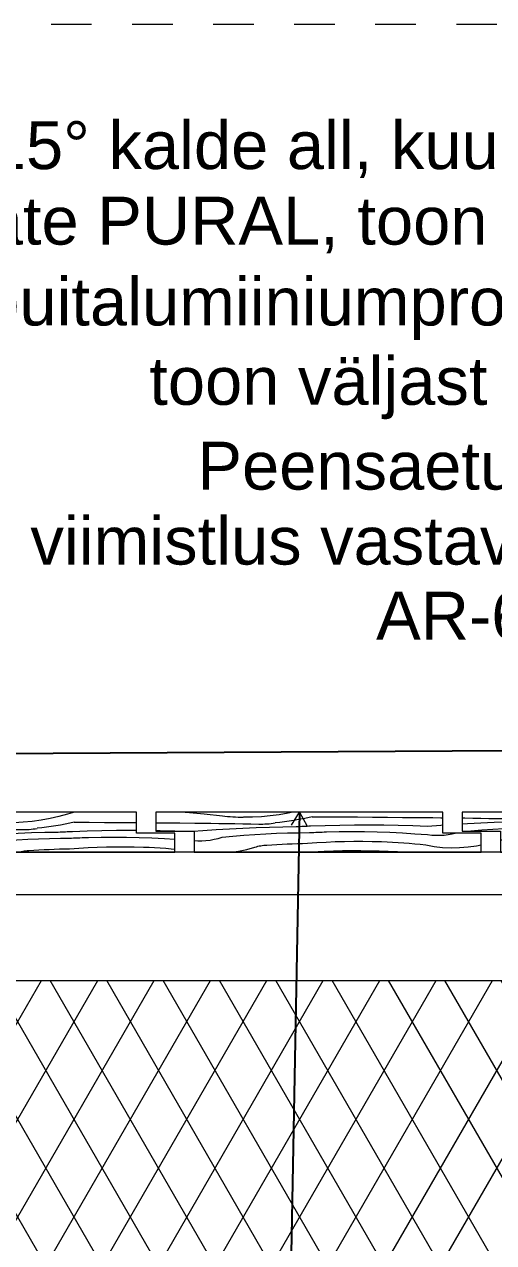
# Model space of a CAD drawing. Header units: millimetres. Extents: x 1959 to 4564, y -1095 to 178.
# Drawn here: x 3894 to 4139, y -458 to 178 of the extents above; entities that cross this region are included whole.
import ezdxf

# ---------------------------------------------------------------- set-up
doc = ezdxf.new("R2010")
doc.units = ezdxf.units.MM
doc.header["$MEASUREMENT"] = 0
doc.linetypes.add('Dashed', pattern=[42.333333333324, 21.166666666662, -21.166666666662])
for name, color, linetype, lineweight in [('0_Pen_No__1', 7, 'Continuous', 13), ('2D Drafting - General_Pen_No__141', 7, 'Continuous', 20), ('Annotation - Label_Pen_No__2', 8, 'Continuous', 15), ('Structural - Bearing_Pen_No__1', 7, 'Continuous', 13)]:
    doc.layers.add(name, color=color, linetype=linetype, lineweight=lineweight)
doc.layers.add('2D Drafting - General_Pen_No__161', color=7, linetype='Continuous', lineweight=13, true_color=0x6a6a6a)
doc.styles.add('GENERATED_STYLE_1', font='')
doc.styles.get('GENERATED_STYLE_1').set_extended_font_data('Arial')
doc.dimstyles.new('GENERATED_STYLE__4', dxfattribs={"dimtxt": 0.18, "dimasz": 7.6, "dimexe": 0.18, "dimexo": 0.0625, "dimgap": 0, "dimtad": 0, "dimtih": 1, "dimtoh": 1, "dimdec": 4, "dimzin": 0, "dimdsep": 46, "dimcen": 0.09, "dimadec": 0, "dimazin": 0, "dimtfac": 1, "dimtdec": 4, "dimtmove": 0, "dimatfit": 3, "dimldrblk": 'ARROWHEAD_14', "dimfxl": 0, "dimtolj": 1, "dimtzin": 0, "dimarcsym": 0})

# ---------------------------------------------------------------- blocks, each defined once
blk = doc.blocks.new('*X8')
at = {"layer": '2D Drafting - General_Pen_No__161', "color": 251, "linetype": 'Continuous', "lineweight": 13, "true_color": 0x6a6a6a}
for p, q in [((3802.123579216365, -235.4880459913635), (3805.796996367528, -235.2919654874921)), ((3805.796996367528, -235.2919654874921), (3815.356374931361, -235.0074893916794)), ((3815.356374931361, -235.0074893916794), (3824.919803212964, -234.9484582272999)), ((3824.919803212964, -234.9484582272999), (3834.481965139611, -235.1149048083148)), ((3834.481965139611, -235.1149048083148), (3844.037545342509, -235.5067366111955)), ((3866.492708320976, -233.2420744426611), (3867.577168358997, -233.366895961438)), ((3867.577168358997, -233.366895961438), (3872.007592229786, -233.5866401692651)), ((3872.007592229786, -233.5866401692651), (3876.442930866021, -233.5179788726074)), ((3876.442930866021, -233.5179788726074), (3879.862189870439, -233.2420744426611)), ((3916.075226622888, -234.3884231568726), (3911.539112262149, -235.6336139941311)), ((3919.62699970329, -233.2420744426611), (3916.075226622888, -234.3884231568726)), ((3802.123579216365, -241.4070025069353), (3803.135372510787, -241.4135771048273)), ((3803.135372510787, -241.4135771048273), (3811.004249482571, -241.4674982684004)), ((3811.004249482571, -241.4674982684004), (3818.873106846074, -241.524208776917)), ((3818.873106846074, -241.524208776917), (3826.741943612531, -241.5837086232448)), ((3826.741943612531, -241.5837086232448), (3834.610758793188, -241.6459977999133)), ((3834.610758793188, -241.6459977999133), (3842.479551399293, -241.7110762990895)), ((3842.479551399293, -241.7110762990895), (3850.348320442087, -241.7789441125987)), ((3844.037545342509, -235.5067366111955), (3853.58123211148, -236.1237358263552)), ((3850.348320442087, -241.7789441125987), (3858.21706493282, -241.8496012319218)), ((3853.58123211148, -236.1237358263552), (3863.107720347616, -236.9655594792241)), ((3863.107720347616, -236.9655594792241), (3872.611714512241, -238.0317396209019)), ((3872.611714512241, -238.0317396209019), (3873.976566333778, -238.1922077097812)), ((3873.976566333778, -238.1922077097812), (3875.343380146979, -238.3350030260268)), ((3875.343380146979, -238.3350030260268), (3876.711927125789, -238.4601016634648)), ((3876.711927125789, -238.4601016634648), (3878.081978153994, -238.5674826786224)), ((3878.081978153994, -238.5674826786224), (3879.453303863575, -238.6571280942347)), ((3879.453303863575, -238.6571280942347), (3880.825674673116, -238.7290229022537)), ((3880.825674673116, -238.7290229022537), (3882.198860826232, -238.7831550663619)), ((3882.198860826232, -238.7831550663619), (3883.572632430037, -238.819515523985)), ((3888.279316735308, -238.7936257354448), (3883.57541080088, -238.8037585999367)), ((3892.97816071962, -238.5752248975554), (3888.279316735308, -238.7936257354448)), ((3897.662726101357, -238.1489844734685), (3892.97816071962, -238.5752248975554)), ((3902.323824235144, -237.515740521982), (3897.662726101357, -238.1489844734685)), ((3899.155093073896, -241.9194407332448), (3900.218469215631, -241.7546256657546)), ((3902.660846529971, -241.4731493098823), (3900.221247586473, -241.7388687417064)), ((3906.952312505966, -236.6767351335849), (3902.323824235144, -237.515740521982)), ((3905.095782764141, -241.167640951417), (3902.660846529971, -241.4731493098823)), ((3907.525407390621, -240.8224250827639), (3905.095782764141, -241.167640951417)), ((3911.539112262149, -235.6336139941311), (3906.952312505966, -236.6767351335849)), ((3909.949072926565, -240.4375937022299), (3907.525407390621, -240.8224250827639)), ((3912.366133477196, -240.0132493654588), (3909.949072926565, -240.4375937022299)), ((3914.775944907932, -239.5495051580999), (3912.366133477196, -240.0132493654588)), ((3917.177865016046, -239.0464846656715), (3914.775944907932, -239.5495051580999)), ((3919.571253701809, -238.5043219406262), (3917.177865016046, -239.0464846656715)), ((3919.571253701809, -238.5043219406261), (3927.440149293108, -238.5554537524815)), ((3927.440149293108, -238.5554537524815), (3935.309026264892, -238.6093749160546)), ((3935.309026264892, -238.6093749160546), (3943.177883628395, -238.6660854245712)), ((3943.177883628395, -238.6660854245712), (3951.046720394852, -238.725585270899)), ((3951.046720394852, -238.725585270899), (3952.123579067352, -238.7341096342953)), ((3822.123579365375, -245.5831969543667), (3824.932194072398, -245.5706256453432)), ((3824.932194072398, -245.5706256453432), (3832.563449023251, -245.6171299590563)), ((3832.563449023251, -245.6171299590563), (3840.193786160939, -245.7442910433029)), ((3840.193786160939, -245.7442910433029), (3847.822353026337, -245.9520946916822)), ((3847.822353026337, -245.9520946916822), (3855.448297358094, -246.2405176884272)), ((3855.448297358094, -246.2405176884272), (3862.411361720856, -245.7217874171573)), ((3858.21706493282, -241.8496012319218), (3862.395810949027, -241.8912249650513)), ((3862.395810949027, -241.8912249650513), (3866.574484629344, -241.9395682846197)), ((3862.411361720856, -245.7217874171573), (3869.378461035557, -245.2604051966817)), ((3866.574484629344, -241.9395682846197), (3870.753075168422, -241.9946310656195)), ((3869.378461035557, -245.2604051966817), (3876.349122989616, -244.8564023049568)), ((3870.753075168422, -241.9946310656195), (3874.931571761126, -242.0564131656674)), ((3874.931571761126, -242.0564131656674), (3879.109963602565, -242.1249144250053)), ((3876.349122989616, -244.8564023049568), (3883.322875028931, -244.509806130088)), ((3879.109963602565, -242.1249144250053), (3883.288239888115, -242.2001346665005)), ((3883.288239888115, -242.2001346665005), (3887.466389813455, -242.282073695646)), ((3883.322875028931, -244.509806130088), (3890.299244389919, -244.2206401684726)), ((3883.849101567769, -248.2251909337339), (3889.550627457726, -247.8186995923892)), ((3887.466389813455, -242.282073695646), (3891.644402574592, -242.3707313005617)), ((3889.550627457726, -247.8186995923892), (3895.256567327633, -247.4797558132082)), ((3890.299244389919, -244.2206401684726), (3897.277758131563, -243.9889240232073)), ((3891.644402574592, -242.3707313005617), (3892.720418349081, -242.3818163505653)), ((3892.720418349081, -242.3818163505653), (3893.796398366835, -242.3676803441545)), ((3893.796398366835, -242.3676803441545), (3894.871751545138, -242.3283310468537)), ((3894.871751545138, -242.3283310468537), (3895.945887145622, -242.2637900749467)), ((3895.256567327633, -247.4797558132082), (3900.966120950921, -247.2084071311851)), ((3895.945887145622, -242.2637900749467), (3897.018215098791, -242.1740928836021)), ((3897.018215098791, -242.1740928836021), (3898.088146328167, -242.0592887473964)), ((3897.277758131563, -243.9889240232073), (3904.257943167474, -243.8146734027595)), ((3898.088146328167, -242.0592887473964), (3899.155093073896, -241.9194407332448)), ((3900.966120950921, -247.2084071311851), (3906.678487594213, -247.0046916014747)), ((3904.257943167474, -243.8146734027595), (3911.239326297964, -243.697900119902)), ((3906.678487594213, -247.0046916014747), (3912.39286612962, -246.8686377940553)), ((3911.242104668807, -243.6821431958538), (3912.176616094744, -243.6342632716826)), ((3912.176616094744, -243.6342632716826), (3913.111188789601, -243.587594541554)), ((3912.39286612962, -246.8686377940553), (3918.108455147099, -246.8002647897224)), ((3913.111188789601, -243.587594541554), (3914.045821183585, -243.5421370838571)), ((3914.045821183585, -243.5421370838571), (3914.980511706802, -243.4978909749462)), ((3914.980511706802, -243.4978909749462), (3915.915258789259, -243.4548562891412)), ((3915.915258789259, -243.4548562891412), (3916.85006086087, -243.4130330987272)), ((3916.85006086087, -243.4130330987272), (3917.784916351456, -243.3724214739541)), ((3917.784916351456, -243.3724214739541), (3918.719823690747, -243.3330214830388)), ((3918.108455147098, -246.8002647897223), (3919.217831340944, -246.7506583363713)), ((3918.719823690747, -243.3330214830387), (3926.346224680981, -243.0569368723129)), ((3919.217831340944, -246.7506583363713), (3920.327318137347, -246.7035904249011)), ((3920.327318137347, -246.7035904249011), (3921.436909727472, -246.6590613017409)), ((3921.436909727472, -246.6590613017409), (3922.546600301931, -246.6170712000277)), ((3922.546600301931, -246.6170712000277), (3923.656384050819, -246.5776203396051)), ((3923.656384050819, -246.5776203396051), (3924.766255163745, -246.5407089270225)), ((3924.766255163745, -246.5407089270225), (3925.876207829857, -246.5063371555335)), ((3925.876207829857, -246.5063371555335), (3926.986236237879, -246.4745052050953)), ((3926.346224680981, -243.0569368723129), (3933.975117767451, -242.8614757474349)), ((3926.989014608722, -246.4587482810471), (3933.596833799609, -246.3218439176434)), ((3933.596833799609, -246.3218439176434), (3940.205904614322, -246.2749373053588)), ((3933.975117767451, -242.8614757474349), (3941.605650652361, -242.7466599452667)), ((3940.205904614322, -246.2749373053588), (3946.815001350498, -246.3180371433805)), ((3941.605650652361, -242.7466599452667), (3949.236970854719, -242.7125022929974)), ((3946.815001350498, -246.3180371433805), (3953.422898300965, -246.4511354385165)), ((3949.236970854719, -242.7125022929974), (3952.123579067352, -242.7300930739046)), ((3953.422898300965, -246.4511354385165), (3960.028369981063, -246.6742075066771)), ((3960.028369981063, -246.6742075066771), (3966.630191355915, -246.9872119774538)), ((3966.630191355915, -246.9872119774538), (3972.123579216363, -247.3226959126078)), ((3822.123579365375, -249.1736390701401), (3822.510224568177, -249.1761604957264)), ((3822.123579365375, -254.1863641655404), (3825.797170102011, -254.2420735485904)), ((3822.510224568177, -249.1761604957264), (3829.118121518644, -249.3092587908623)), ((3829.118121518644, -249.3092587908623), (3835.723593198742, -249.5323308590229)), ((3835.723593198742, -249.5323308590229), (3842.325414573594, -249.8453353297996)), ((3842.325414573594, -249.8453353297996), (3848.922361285298, -250.2482141541365)), ((3848.922361285298, -250.2482141541365), (3855.51320988, -250.7408926150969)), ((3855.51320988, -250.7408926150969), (3857.645184704685, -250.9776608657635)), ((3857.645184704685, -250.9776608657635), (3859.787165506681, -251.0929609156277)), ((3859.787165506681, -251.0929609156277), (3861.932237319259, -251.0864205409943)), ((3861.932237319259, -251.0864205409943), (3864.073475196968, -250.9580608561859)), ((3864.073475196968, -250.9580608561859), (3866.203966571465, -250.7082962453784)), ((3866.203966571465, -250.7082962453784), (3868.316833567396, -250.3379330248432)), ((3868.316833567396, -250.3379330248432), (3870.405255206269, -249.8481668399122)), ((3870.405255206269, -249.8481668399122), (3872.462489426657, -249.2405788050707)), ((3872.462489426657, -249.2405788050707), (3878.152789265294, -248.6991728290758)), ((3878.152789265294, -248.6991728290758), (3883.849101567769, -248.2251909337339)), ((3890.192970907988, -254.2420735485904), (3890.379348153992, -254.1863353359612)), ((3890.379348153992, -254.1863353359612), (3891.143490806005, -253.9867432647196)), ((3891.143490806005, -253.9867432647196), (3891.914168074485, -253.8140946754542)), ((3891.914168074485, -253.8140946754542), (3892.69043024878, -253.6686023241541)), ((3892.69043024878, -253.6686023241541), (3893.47132073592, -253.550445501998)), ((3893.47132073592, -253.550445501998), (3894.255877239435, -253.459769814413)), ((3894.255877239435, -253.459769814413), (3895.043132945201, -253.3966870016436)), ((3895.043132945201, -253.3966870016436), (3895.832117712847, -253.3612748010538)), ((3895.832117712847, -253.3612748010538), (3898.489656453468, -253.1761813626638)), ((3898.489656453468, -253.1761813626638), (3901.148437896297, -253.0098895164931)), ((3901.148437896297, -253.0098895164931), (3903.808329025238, -252.8624075819515)), ((3903.808329025238, -252.8624075819515), (3906.469196768678, -252.7337429374082)), ((3906.469196768678, -252.7337429374082), (3909.130908006145, -252.6239020198228)), ((3909.130908006145, -252.6239020198228), (3911.793329574969, -252.5328903244232)), ((3911.793329574969, -252.5328903244232), (3914.45632827694, -252.4607124044308)), ((3914.45632827694, -252.4607124044308), (3917.119770884977, -252.4073718708333)), ((3917.119770884977, -252.4073718708332), (3921.935839757093, -252.0453410654582)), ((3921.935839757093, -252.0453410654582), (3926.756806455688, -251.7557451814245)), ((3926.756806455688, -251.7557451814245), (3931.581581602637, -251.5386496577698)), ((3931.581581602637, -251.5386496577698), (3936.409074959235, -251.3941035508617)), ((3936.409074959235, -251.3941035508617), (3941.238195672548, -251.3221395233125)), ((3941.238195672548, -251.3221395233125), (3946.067852521917, -251.3227738365989)), ((3946.067852521917, -251.3227738365989), (3950.896954165533, -251.396006347387)), ((3950.896954165533, -251.396006347387), (3955.724409387045, -251.5418205075648)), ((3955.727187757888, -251.5260635835166), (3958.626436875976, -251.6485662733973)), ((3958.626436875976, -251.6485662733973), (3961.524461320701, -251.7972494114521)), ((3961.524461320701, -251.7972494114521), (3964.421024685382, -251.9721008688369)), ((3964.421024685382, -251.9721008688369), (3967.315890682529, -252.1731063820238)), ((3967.315890682529, -252.1731063820238), (3970.208823163111, -252.4002495539648)), ((3970.208823163111, -252.4002495539648), (3972.123579216363, -252.5680030257529))]:
    blk.add_line(p, q, dxfattribs=at)
blk = doc.blocks.new('*X9')
at = {"layer": '2D Drafting - General_Pen_No__161', "color": 251, "linetype": 'Continuous', "lineweight": 13, "true_color": 0x6a6a6a}
for p, q in [((3977.521924802886, -233.2420744426611), (3977.886008893802, -233.2656124740095)), ((3977.886008893802, -233.2656124740095), (3987.412497129937, -234.1074361268784)), ((3987.412497129937, -234.1074361268784), (3996.916491294563, -235.1736162685562)), ((3996.916491294563, -235.1736162685562), (3998.281343116099, -235.3340843574355)), ((3998.281343116099, -235.3340843574355), (3999.648156929301, -235.4768796736811)), ((4021.967502883678, -235.2908611211229), (4017.282937501941, -235.7171015452097)), ((4026.628601017467, -234.6576171696364), (4021.967502883678, -235.2908611211229)), ((4031.257089288288, -233.8186117812392), (4026.628601017467, -234.6576171696364)), ((4033.79223235461, -233.2420744426611), (4031.257089288288, -233.8186117812392)), ((3962.123579215477, -238.8144064297701), (3966.784328181615, -238.8529529467438)), ((3966.784328181615, -238.8529529467438), (3974.653097224409, -238.920820760253)), ((3974.653097224409, -238.920820760253), (3982.521841715141, -238.9914778795761)), ((3982.521841715141, -238.9914778795761), (3986.700587731349, -239.0331016127056)), ((3986.700587731349, -239.0331016127056), (3990.879261411666, -239.081444932274)), ((3990.879261411666, -239.081444932274), (3995.057851950743, -239.1365077132738)), ((3995.057851950743, -239.1365077132738), (3999.236348543448, -239.1982898133217)), ((3999.236348543448, -239.1982898133217), (4003.414740384886, -239.2667910726596)), ((3999.648156929301, -235.4768796736811), (4001.016703908111, -235.6019783111191)), ((4000.653899771938, -241.9982789526111), (4007.627651811252, -241.6516827777423)), ((4001.016703908111, -235.6019783111191), (4002.386754936316, -235.7093593262767)), ((4002.386754936316, -235.7093593262767), (4003.758080645897, -235.799004741889)), ((4003.414740384886, -239.2667910726596), (4007.593016670437, -239.3420113141548)), ((4003.758080645897, -235.799004741889), (4005.130451455438, -235.870899549908)), ((4005.130451455438, -235.870899549908), (4006.503637608554, -235.9250317140162)), ((4006.503637608554, -235.9250317140162), (4007.877409212359, -235.9613921716393)), ((4007.593016670437, -239.3420113141548), (4011.771166595778, -239.4239503433003)), ((4007.627651811252, -241.6516827777423), (4014.60402117224, -241.3625168161269)), ((4012.58409351763, -235.9355023830992), (4007.8801875832, -235.9456352475911)), ((4011.771166595778, -239.4239503433003), (4015.949179356913, -239.512607948216)), ((4017.282937501941, -235.7171015452097), (4012.58409351763, -235.9355023830992)), ((4014.60402117224, -241.3625168161269), (4021.582534913885, -241.1308006708616)), ((4015.949179356913, -239.512607948216), (4017.025195131403, -239.5236929982196)), ((4017.025195131403, -239.5236929982196), (4018.101175149156, -239.5095569918088)), ((4018.101175149156, -239.5095569918088), (4019.176528327459, -239.470207694508)), ((4019.176528327459, -239.470207694508), (4020.250663927944, -239.405666722601)), ((4020.250663927944, -239.405666722601), (4021.322991881113, -239.3159695312564)), ((4021.322991881113, -239.3159695312564), (4022.392923110488, -239.2011653950507)), ((4021.582534913885, -241.1308006708616), (4028.562719949795, -240.9565500504138)), ((4022.392923110488, -239.2011653950507), (4023.459869856217, -239.0613173808991)), ((4023.459869856217, -239.0613173808991), (4024.523245997952, -238.8965023134089)), ((4026.965623312293, -238.6150259575367), (4024.526024368795, -238.8807453893608)), ((4029.400559546463, -238.3095175990714), (4026.965623312293, -238.6150259575367)), ((4028.562719949795, -240.9565500504138), (4035.544103080285, -240.8397767675563)), ((4031.830184172943, -237.9643017304182), (4029.400559546463, -238.3095175990714)), ((4034.253849708886, -237.5794703498842), (4031.830184172943, -237.9643017304182)), ((4036.670910259517, -237.1551260131132), (4034.253849708886, -237.5794703498842)), ((4035.546881451128, -240.8240198435082), (4036.481392877065, -240.776139919337)), ((4036.481392877065, -240.776139919337), (4037.415965571922, -240.7294711892084)), ((4039.080721690254, -236.6913818057542), (4036.670910259517, -237.1551260131132)), ((4037.415965571922, -240.7294711892084), (4038.350597965907, -240.6840137315114)), ((4038.350597965907, -240.6840137315114), (4039.285288489124, -240.6397676226005)), ((4041.482641798368, -236.1883613133259), (4039.080721690254, -236.6913818057542)), ((4039.285288489124, -240.6397676226005), (4040.220035571581, -240.5967329367955)), ((4040.220035571581, -240.5967329367955), (4041.154837643192, -240.5549097463816)), ((4041.154837643192, -240.5549097463816), (4042.089693133778, -240.5142981216085)), ((4043.876030484131, -235.6461985882805), (4041.482641798368, -236.1883613133259)), ((4042.089693133778, -240.5142981216085), (4043.024600473068, -240.4748981306931)), ((4043.024600473069, -240.4748981306932), (4050.651001463304, -240.1988135199674)), ((4043.876030484132, -235.6461985882806), (4051.74492607543, -235.697330400136)), ((4050.651001463304, -240.1988135199674), (4058.279894549773, -240.0033523950893)), ((4051.74492607543, -235.697330400136), (4059.613803047214, -235.7512515637091)), ((4058.279894549773, -240.0033523950893), (4065.910427434684, -239.8885365929212)), ((4059.613803047214, -235.7512515637091), (4067.482660410718, -235.8079620722257)), ((4065.910427434684, -239.8885365929212), (4073.541747637042, -239.8543789406519)), ((4067.482660410718, -235.8079620722257), (4075.351497177176, -235.8674619185535)), ((4073.541747637042, -239.8543789406519), (4081.173002587895, -239.900883254365)), ((4075.351497177176, -235.8674619185535), (4083.220312357832, -235.929751095222)), ((4081.173002587895, -239.900883254365), (4088.803339725582, -240.0280443386116)), ((4083.220312357832, -235.929751095222), (4091.089104963936, -235.9948295943981)), ((4088.803339725582, -240.0280443386116), (4096.43190659098, -240.2358479869909)), ((4091.089104963936, -235.9948295943981), (4098.957874006732, -236.0626974079074)), ((4096.43190659098, -240.2358479869909), (4104.057850922739, -240.5242709837359)), ((4098.957874006732, -236.0626974079074), (4106.826618497463, -236.1333545272304)), ((4104.057850922739, -240.5242709837359), (4111.0209152855, -240.0055407124659)), ((4106.826618497463, -236.1333545272304), (4111.00536451367, -236.1749782603599)), ((4111.00536451367, -236.1749782603599), (4112.123579066463, -236.1879149497517)), ((4111.0209152855, -240.0055407124659), (4112.123579066463, -239.9325190084943)), ((3962.123579215477, -242.8465881153181), (3964.498562943261, -242.8861676909572)), ((3964.498562943261, -242.8861676909572), (3972.127129808659, -243.0939713393365)), ((3972.127129808659, -243.0939713393365), (3976.042980793631, -243.2420738466141)), ((3981.636636087136, -243.2420738466141), (3986.716138503178, -242.8636640648116)), ((3982.123579364488, -248.1288831386971), (3984.091942289003, -248.2348375632819)), ((3986.237014101581, -248.2282971886486), (3988.378251979289, -248.0999375038402)), ((3986.716138503178, -242.8636640648116), (3993.683237817879, -242.402281844336)), ((3988.378251979289, -248.0999375038402), (3990.508743353786, -247.8501728930327)), ((3990.508743353786, -247.8501728930327), (3992.621610349717, -247.4798096724975)), ((3992.621610349717, -247.4798096724975), (3994.710031988591, -246.9900434875665)), ((3993.683237817879, -242.402281844336), (4000.653899771938, -241.9982789526111)), ((3994.710031988591, -246.9900434875665), (3996.767266208979, -246.382455452725)), ((3996.767266208979, -246.382455452725), (4002.457566047616, -245.8410494767301)), ((4002.457566047616, -245.8410494767301), (4008.153878350091, -245.3670675813882)), ((4008.153878350091, -245.3670675813882), (4013.855404240048, -244.9605762400435)), ((4013.855404240048, -244.9605762400435), (4019.561344109954, -244.6216324608625)), ((4019.561344109954, -244.6216324608625), (4025.270897733242, -244.3502837788394)), ((4025.270897733242, -244.3502837788394), (4030.983264376535, -244.146568249129)), ((4030.983264376535, -244.146568249129), (4036.697642911942, -244.0105144417096)), ((4036.697642911942, -244.0105144417096), (4042.413231929419, -243.9421414373767)), ((4042.41323192942, -243.9421414373768), (4043.522608123266, -243.8925349840257)), ((4043.522608123266, -243.8925349840257), (4044.632094919669, -243.8454670725556)), ((4044.632094919669, -243.8454670725556), (4045.741686509794, -243.8009379493953)), ((4045.741686509794, -243.8009379493953), (4046.851377084253, -243.7589478476821)), ((4046.851377084253, -243.7589478476821), (4047.961160833142, -243.7194969872595)), ((4047.961160833142, -243.7194969872595), (4049.071031946067, -243.6825855746769)), ((4049.071031946067, -243.6825855746769), (4050.18098461218, -243.648213803188)), ((4050.18098461218, -243.648213803188), (4051.291013020201, -243.6163818527497)), ((4051.293791391045, -243.6006249287016), (4057.901610581931, -243.4637205652979)), ((4057.901610581931, -243.4637205652979), (4064.510681396644, -243.4168139530132)), ((4064.510681396644, -243.4168139530132), (4071.11977813282, -243.459913791035)), ((4071.11977813282, -243.459913791035), (4077.727675083288, -243.5930120861709)), ((4077.727675083288, -243.5930120861709), (4084.333146763386, -243.8160841543316)), ((4084.333146763386, -243.8160841543316), (4090.934968138237, -244.1290886251083)), ((4090.934968138237, -244.1290886251083), (4097.531914849942, -244.5319674494452)), ((4097.531914849942, -244.5319674494452), (4104.122763444643, -245.0246459104056)), ((4104.122763444643, -245.0246459104056), (4106.254738269329, -245.2614141610722)), ((4106.254738269329, -245.2614141610722), (4108.396719071325, -245.3767142109363)), ((4108.396719071325, -245.3767142109363), (4110.541790883903, -245.370173836303)), ((4110.541790883903, -245.370173836303), (4112.683028761611, -245.2418141514946)), ((4112.683028761611, -245.2418141514946), (4114.813520136108, -244.9920495406871)), ((4114.813520136108, -244.9920495406871), (4116.926387132039, -244.6216863201518)), ((4116.926387132039, -244.6216863201518), (4118.543465265456, -244.2424572538573)), ((3982.123579364488, -253.8284646504456), (3983.238154083434, -254.0308612356071)), ((3983.238154083434, -254.0308612356071), (3985.073184735303, -254.2420735485904)), ((3984.091942289003, -248.2348375632819), (3986.237014101581, -248.2282971886486)), ((4001.548290374556, -254.2420735485904), (4005.321154744954, -253.6890051601483)), ((4005.321154744954, -253.6890051601483), (4009.659024623492, -252.7617359928538)), ((4009.659024623492, -252.7617359928538), (4013.92745855877, -251.5545015782146)), ((4013.92745855877, -251.5545015782146), (4014.684124936314, -251.3282119836155)), ((4014.684124936314, -251.3282119836155), (4015.448267588326, -251.1286199123739)), ((4015.448267588326, -251.1286199123739), (4016.218944856807, -250.9559713231085)), ((4016.218944856807, -250.9559713231085), (4016.995207031101, -250.8104789718084)), ((4016.995207031101, -250.8104789718084), (4017.776097518241, -250.6923221496523)), ((4017.776097518241, -250.6923221496523), (4018.560654021757, -250.6016464620673)), ((4018.560654021757, -250.6016464620673), (4019.347909727524, -250.5385636492979)), ((4019.347909727524, -250.5385636492979), (4020.136894495169, -250.5031514487081)), ((4020.136894495169, -250.5031514487081), (4022.79443323579, -250.3180580103181)), ((4022.79443323579, -250.3180580103181), (4025.453214678619, -250.1517661641474)), ((4025.453214678619, -250.1517661641474), (4028.113105807559, -250.0042842296058)), ((4028.113105807559, -250.0042842296058), (4030.773973551, -249.8756195850625)), ((4030.773973551, -249.8756195850625), (4033.435684788467, -249.7657786674771)), ((4033.435684788467, -249.7657786674771), (4036.09810635729, -249.6747669720775)), ((4036.09810635729, -249.6747669720775), (4038.761105059261, -249.6025890520851)), ((4038.761105059261, -249.6025890520851), (4041.424547667298, -249.5492485184876)), ((4040.619519372627, -254.1147908503344), (4040.2251548519, -254.2420735485904)), ((4040.619519372627, -254.1147908503345), (4050.169534397098, -253.6050279562986)), ((4041.424547667298, -249.5492485184876), (4046.240616539415, -249.1872177131125)), ((4046.240616539415, -249.1872177131125), (4051.06158323801, -248.8976218290789)), ((4050.169534397098, -253.6050279562986), (4059.728912960931, -253.3205518604859)), ((4051.06158323801, -248.8976218290789), (4055.88635838496, -248.6805263054243)), ((4055.88635838496, -248.6805263054243), (4060.713851741557, -248.5359801985161)), ((4059.728912960931, -253.3205518604859), (4069.292341242535, -253.2615206961064)), ((4060.713851741557, -248.5359801985161), (4065.54297245487, -248.4640161709669)), ((4065.54297245487, -248.4640161709669), (4070.372629304239, -248.4646504842532)), ((4069.292341242535, -253.2615206961064), (4078.854503169181, -253.4279672771213)), ((4070.372629304239, -248.4646504842532), (4075.201730947855, -248.5378829950414)), ((4075.201730947855, -248.5378829950414), (4080.029186169367, -248.6836971552192)), ((4078.854503169181, -253.4279672771213), (4088.410083372079, -253.819799080002)), ((4080.031964540211, -248.6679402311711), (4082.931213658298, -248.7904429210517)), ((4082.931213658298, -248.7904429210517), (4085.829238103024, -248.9391260591066)), ((4085.829238103024, -248.9391260591066), (4088.725801467705, -249.1139775164913)), ((4088.410083372079, -253.819799080002), (4094.941785779024, -254.2420735485904)), ((4088.725801467705, -249.1139775164913), (4091.620667464851, -249.3149830296783)), ((4091.620667464851, -249.3149830296783), (4094.513599945433, -249.5421262016193)), ((4094.513599945433, -249.5421262016193), (4097.404362918148, -249.7953885030837)), ((4097.404362918148, -249.7953885030837), (4100.292720568673, -250.0747492741701)), ((4100.292720568673, -250.0747492741701), (4103.178437278896, -250.3801857259917)), ((4103.178437278896, -250.3801857259917), (4107.542930865757, -251.1727378832614)), ((4107.542930865757, -251.1727378832614), (4111.949706388568, -251.6799584302445)), ((4111.949706388568, -251.6799584302445), (4116.380130259357, -251.8997026380717)), ((4116.380130259357, -251.8997026380717), (4120.815468895591, -251.8310413414139)), ((4120.815468895591, -251.8310413414139), (4125.236967933169, -251.4742648673608)), ((4125.236967933169, -251.4742648673608), (4129.625931527276, -250.8308818078027)), ((4129.625931527276, -250.8308818078027), (4132.123579215477, -250.2969811245453))]:
    blk.add_line(p, q, dxfattribs=at)
blk = doc.blocks.new('*X12')
at = {"layer": '2D Drafting - General_Pen_No__161', "color": 251, "linetype": 'Continuous', "lineweight": 13, "true_color": 0x6a6a6a}
for p, q in [((4153.705336328786, -235.4513942467256), (4151.270400094615, -235.7569026051909)), ((4156.134960955265, -235.1061783780725), (4153.705336328786, -235.4513942467256)), ((4158.558626491208, -234.7213469975385), (4156.134960955265, -235.1061783780725)), ((4160.97568704184, -234.2970026607674), (4158.558626491208, -234.7213469975385)), ((4163.385498472576, -233.8332584534085), (4160.97568704184, -234.2970026607674)), ((4165.78741858069, -233.3302379609801), (4163.385498472576, -233.8332584534085)), ((4166.173241050914, -233.2428394690074), (4165.78741858069, -233.3302379609801)), ((4227.524086354522, -233.2428394690074), (4231.131395279785, -233.2752311748847)), ((4231.131395279785, -233.2752311748847), (4235.310141295992, -233.3168549080142)), ((4235.310141295992, -233.3168549080142), (4239.488814976309, -233.3651982275826)), ((4239.488814976309, -233.3651982275826), (4243.667405515387, -233.4202610085824)), ((4243.667405515387, -233.4202610085824), (4247.845902108092, -233.4820431086303)), ((4247.845902108092, -233.4820431086303), (4252.024293949529, -233.5505443679682)), ((4252.024293949529, -233.5505443679682), (4256.202570235079, -233.6257646094634)), ((4256.202570235079, -233.6257646094634), (4260.38072016042, -233.7077036386089)), ((4260.38072016042, -233.7077036386089), (4264.558732921558, -233.7963612435246)), ((4263.213574736884, -235.6462701114355), (4270.192088478528, -235.4145539661702)), ((4264.558732921558, -233.7963612435246), (4265.634748696046, -233.8074462935282)), ((4265.634748696046, -233.8074462935282), (4266.710728713801, -233.7933102871174)), ((4266.710728713801, -233.7933102871174), (4267.786081892103, -233.7539609898166)), ((4267.786081892103, -233.7539609898166), (4268.860217492587, -233.6894200179096)), ((4268.860217492587, -233.6894200179096), (4269.932545445756, -233.599722826565)), ((4269.932545445756, -233.599722826565), (4271.002476675132, -233.4849186903593)), ((4270.192088478528, -235.4145539661702), (4272.123579065576, -235.3663369874726)), ((4271.002476675132, -233.4849186903593), (4272.06942342086, -233.3450706762077)), ((4272.06942342086, -233.3450706762077), (4272.123579065576, -233.3366769706425)), ((4122.123579214588, -236.3192070145051), (4123.54112532577, -236.340166460976)), ((4122.123579214588, -239.3044710599875), (4124.958676554259, -239.1401556002654)), ((4123.54112532577, -236.340166460976), (4127.719517167207, -236.4086677203139)), ((4124.958676554259, -239.1401556002654), (4131.932428593575, -238.7935594253966)), ((4127.719517167207, -236.4086677203139), (4131.897793452758, -236.4838879618091)), ((4131.897793452758, -236.4838879618091), (4136.0759433781, -236.5658269909546)), ((4131.932428593575, -238.7935594253966), (4138.908797954563, -238.5043934637812)), ((4136.0759433781, -236.5658269909546), (4140.253956139236, -236.6544845958703)), ((4138.160181022369, -242.1024528876978), (4143.866120892277, -241.7635091085168)), ((4138.908797954563, -238.5043934637812), (4145.887311696206, -238.2726773185159)), ((4140.253956139236, -236.6544845958703), (4141.329971913725, -236.6655696458739)), ((4141.329971913725, -236.6655696458739), (4142.405951931479, -236.6514336394631)), ((4142.405951931479, -236.6514336394631), (4143.481305109782, -236.6120843421623)), ((4143.481305109782, -236.6120843421623), (4144.555440710266, -236.5475433702553)), ((4143.866120892277, -241.7635091085168), (4149.575674515565, -241.4921604264937)), ((4144.555440710266, -236.5475433702553), (4145.627768663435, -236.4578461789107)), ((4145.627768663435, -236.4578461789107), (4146.69769989281, -236.343042042705)), ((4145.887311696206, -238.2726773185159), (4152.867496732118, -238.0984266980681)), ((4146.69769989281, -236.343042042705), (4147.764646638539, -236.2031940285534)), ((4147.764646638539, -236.2031940285534), (4148.828022780273, -236.0383789610632)), ((4151.270400094615, -235.7569026051909), (4148.830801151117, -236.022622037015)), ((4149.575674515565, -241.4921604264937), (4155.288041158857, -241.2884448967833)), ((4152.867496732118, -238.0984266980681), (4159.848879862608, -237.9816534152106)), ((4155.288041158857, -241.2884448967833), (4161.002419694263, -241.1523910893639)), ((4159.851658233451, -237.9658964911624), (4160.786169659388, -237.9180165669912)), ((4160.786169659388, -237.9180165669912), (4161.720742354245, -237.8713478368626)), ((4161.002419694263, -241.1523910893639), (4166.718008711742, -241.0840180850311)), ((4161.720742354245, -237.8713478368626), (4162.655374748228, -237.8258903791657)), ((4162.655374748228, -237.8258903791657), (4163.590065271446, -237.7816442702548)), ((4163.590065271446, -237.7816442702548), (4164.524812353903, -237.7386095844498)), ((4164.524812353903, -237.7386095844498), (4165.459614425515, -237.6967863940358)), ((4165.459614425515, -237.6967863940358), (4166.3944699161, -237.6561747692627)), ((4166.3944699161, -237.6561747692627), (4167.329377255391, -237.6167747783474)), ((4166.718008711743, -241.0840180850311), (4167.827384905589, -241.03441163168)), ((4167.329377255391, -237.6167747783474), (4174.955778245625, -237.3406901676217)), ((4167.827384905589, -241.03441163168), (4168.936871701992, -240.9873437202099)), ((4168.936871701992, -240.9873437202099), (4170.046463292117, -240.9428145970496)), ((4170.046463292117, -240.9428145970496), (4171.156153866576, -240.9008244953364)), ((4171.156153866576, -240.9008244953364), (4172.265937615464, -240.8613736349138)), ((4172.265937615464, -240.8613736349138), (4173.37580872839, -240.8244622223312)), ((4173.37580872839, -240.8244622223312), (4174.485761394502, -240.7900904508423)), ((4174.485761394502, -240.7900904508423), (4175.595789802524, -240.758258500404)), ((4174.955778245625, -237.3406901676217), (4182.584671332095, -237.1452290427436)), ((4175.598568173366, -240.7425015763558), (4182.206387364253, -240.6055972129521)), ((4182.206387364253, -240.6055972129521), (4188.815458178966, -240.5586906006675)), ((4182.584671332095, -237.1452290427436), (4190.215204217006, -237.0304132405754)), ((4188.815458178966, -240.5586906006675), (4195.424554915141, -240.6017904386892)), ((4190.215204217006, -237.0304132405754), (4197.846524419363, -236.9962555883061)), ((4195.424554915141, -240.6017904386892), (4202.03245186561, -240.7348887338252)), ((4197.846524419363, -236.9962555883061), (4205.477779370217, -237.0427599020193)), ((4202.03245186561, -240.7348887338252), (4208.637923545708, -240.9579608019858)), ((4205.477779370217, -237.0427599020193), (4213.108116507904, -237.1699209862658)), ((4208.637923545708, -240.9579608019858), (4215.239744920558, -241.2709652727625)), ((4213.108116507904, -237.1699209862658), (4220.736683373301, -237.3777246346451)), ((4215.239744920558, -241.2709652727625), (4221.836691632263, -241.6738440970994)), ((4220.736683373301, -237.3777246346451), (4228.36262770506, -237.6661476313901)), ((4221.836691632263, -241.6738440970994), (4228.427540226964, -242.1665225580598)), ((4228.36262770506, -237.6661476313901), (4235.325692067821, -237.1474173601202)), ((4235.325692067821, -237.1474173601202), (4242.292791382522, -236.6860351396446)), ((4239.11829691843, -242.1339261883413), (4241.23116391436, -241.7635629678061)), ((4241.23116391436, -241.7635629678061), (4243.319585553234, -241.2737967828751)), ((4242.292791382522, -236.6860351396446), (4249.263453336581, -236.2820322479197)), ((4243.319585553234, -241.2737967828751), (4245.376819773623, -240.6662087480336)), ((4245.376819773623, -240.6662087480336), (4251.067119612259, -240.1248027720388)), ((4249.263453336581, -236.2820322479197), (4256.237205375896, -235.935436073051)), ((4251.067119612259, -240.1248027720388), (4256.763431914735, -239.6508208766968)), ((4256.237205375896, -235.935436073051), (4263.213574736884, -235.6462701114355)), ((4256.763431914735, -239.6508208766968), (4262.464957804691, -239.2443295353521)), ((4262.464957804691, -239.2443295353521), (4268.170897674599, -238.9053857561711)), ((4268.170897674599, -238.9053857561711), (4272.123579065576, -238.7175330873523)), ((4124.034621079323, -243.2424563597872), (4126.762342829938, -242.9829261243845)), ((4126.762342829938, -242.9829261243845), (4132.458655132413, -242.5089442290425)), ((4132.458655132413, -242.5089442290425), (4138.160181022369, -242.1024528876978)), ((4142.1235793636, -247.8292631286367), (4142.865430804079, -247.7435231097216)), ((4142.865430804079, -247.7435231097216), (4143.652686509845, -247.6804402969523)), ((4143.652686509845, -247.6804402969523), (4144.441671277491, -247.6450280963624)), ((4144.441671277491, -247.6450280963624), (4147.099210018111, -247.4599346579724)), ((4147.099210018111, -247.4599346579724), (4149.757991460941, -247.2936428118017)), ((4149.757991460941, -247.2936428118017), (4152.417882589882, -247.1461608772601)), ((4152.417882589882, -247.1461608772601), (4155.078750333321, -247.0174962327168)), ((4155.078750333321, -247.0174962327168), (4157.740461570788, -246.9076553151314)), ((4157.740461570788, -246.9076553151314), (4160.402883139612, -246.8166436197318)), ((4160.402883139612, -246.8166436197318), (4163.065881841582, -246.7444656997394)), ((4163.065881841582, -246.7444656997394), (4165.72932444962, -246.6911251661419)), ((4165.72932444962, -246.6911251661419), (4170.545393321738, -246.3290943607668)), ((4170.545393321738, -246.3290943607668), (4175.366360020333, -246.0394984767332)), ((4175.366360020333, -246.0394984767332), (4180.191135167282, -245.8224029530786)), ((4180.191135167282, -245.8224029530786), (4185.01862852388, -245.6778568461704)), ((4185.01862852388, -245.6778568461704), (4189.847749237193, -245.6058928186212)), ((4189.847749237193, -245.6058928186212), (4194.677406086561, -245.6065271319075)), ((4194.677406086561, -245.6065271319075), (4199.506507730177, -245.6797596426957)), ((4199.506507730177, -245.6797596426957), (4204.33396295169, -245.8255738028735)), ((4204.336741322531, -245.8098168788253), (4207.23599044062, -245.932319568706)), ((4207.23599044062, -245.932319568706), (4210.134014885345, -246.0810027067608)), ((4210.134014885345, -246.0810027067608), (4213.030578250026, -246.2558541641456)), ((4213.030578250026, -246.2558541641456), (4215.925444247173, -246.4568596773325)), ((4215.925444247173, -246.4568596773325), (4218.818376727754, -246.6840028492735)), ((4218.818376727754, -246.6840028492735), (4221.70913970047, -246.9372651507379)), ((4221.70913970047, -246.9372651507379), (4224.597497350995, -247.2166259218244)), ((4224.597497350995, -247.2166259218244), (4227.483214061218, -247.522062373646)), ((4227.483214061218, -247.522062373646), (4231.847707648078, -248.3146145309157)), ((4228.427540226964, -242.1665225580598), (4230.559515051651, -242.4032908087264)), ((4230.559515051651, -242.4032908087264), (4232.701495853647, -242.5185908585905)), ((4232.701495853647, -242.5185908585905), (4234.846567666224, -242.5120504839572)), ((4234.846567666224, -242.5120504839572), (4236.987805543933, -242.3836907991488)), ((4236.987805543933, -242.3836907991488), (4239.11829691843, -242.1339261883413)), ((4249.54174471549, -248.616141515015), (4253.930708309598, -247.9727584554569)), ((4253.930708309598, -247.9727584554569), (4258.268578188135, -247.0454892881625)), ((4258.268578188135, -247.0454892881625), (4262.537012123415, -245.8382548735232)), ((4262.537012123415, -245.8382548735232), (4263.293678500957, -245.6119652789241)), ((4263.293678500957, -245.6119652789241), (4264.05782115297, -245.4123732076825)), ((4264.05782115297, -245.4123732076825), (4264.828498421451, -245.2397246184171)), ((4264.828498421451, -245.2397246184171), (4265.604760595746, -245.094232267117)), ((4265.604760595746, -245.094232267117), (4266.385651082885, -244.9760754449609)), ((4266.385651082885, -244.9760754449609), (4267.1702075864, -244.8853997573759)), ((4267.1702075864, -244.8853997573759), (4267.957463292167, -244.8223169446066)), ((4267.957463292167, -244.8223169446066), (4268.746448059813, -244.7869047440167)), ((4268.746448059813, -244.7869047440167), (4271.403986800433, -244.6018113056267)), ((4271.403986800433, -244.6018113056267), (4274.062768243261, -244.435519459456)), ((4274.062768243261, -244.435519459456), (4276.722659372203, -244.2880375249144)), ((4276.722659372203, -244.2880375249144), (4277.657378124633, -244.2428397670304)), ((4155.91165029172, -253.9466764629376), (4154.609369807002, -254.2428385749367)), ((4160.447764652458, -252.7014856256791), (4155.91165029172, -253.9466764629376)), ((4164.92429615495, -251.2566674979887), (4160.447764652458, -252.7014856256791)), ((4164.92429615495, -251.2566674979888), (4174.47431117942, -250.7469046039529)), ((4174.47431117942, -250.7469046039529), (4184.033689743253, -250.4624285081402)), ((4184.033689743253, -250.4624285081402), (4193.597118024857, -250.4033973437607)), ((4193.597118024857, -250.4033973437607), (4203.159279951504, -250.5698439247756)), ((4203.159279951504, -250.5698439247756), (4212.714860154401, -250.9616757276563)), ((4212.714860154401, -250.9616757276563), (4222.258546923374, -251.578674942816)), ((4222.258546923374, -251.578674942816), (4231.785035159509, -252.4204985956849)), ((4231.785035159509, -252.4204985956849), (4241.289029324134, -253.4866787373626)), ((4231.847707648078, -248.3146145309157), (4236.25448317089, -248.8218350778988)), ((4236.25448317089, -248.8218350778988), (4240.684907041679, -249.0415792857259)), ((4240.684907041679, -249.0415792857259), (4245.120245677913, -248.9729179890682)), ((4241.289029324134, -253.4866787373626), (4242.653881145671, -253.647146826242)), ((4242.653881145671, -253.647146826242), (4244.020694958872, -253.7899421424876)), ((4244.020694958872, -253.7899421424876), (4245.389241937682, -253.9150407799256)), ((4245.120245677913, -248.9729179890682), (4249.54174471549, -248.616141515015)), ((4245.389241937682, -253.9150407799256), (4246.759292965886, -254.0224217950832)), ((4246.759292965886, -254.0224217950832), (4248.130618675468, -254.1120672106955)), ((4248.130618675468, -254.1120672106955), (4249.502989485009, -254.1839620187145)), ((4249.502989485009, -254.1839620187145), (4250.876175638125, -254.2380941828227)), ((4261.655475531512, -254.0301640140162), (4256.9566315472, -254.2485648519056)), ((4266.340040913248, -253.6039235899293), (4261.655475531512, -254.0301640140162)), ((4271.001139047037, -252.9706796384428), (4266.340040913248, -253.6039235899293)), ((4275.629627317859, -252.1316742500457), (4271.001139047037, -252.9706796384428)), ((4280.216427074041, -251.0885531105919), (4275.629627317859, -252.1316742500457)), ((4284.75254143478, -249.8433622733334), (4280.216427074041, -251.0885531105919)), ((4289.229072937271, -248.398544145643), (4284.75254143478, -249.8433622733334)), ((4288.248568513702, -253.9592610570869), (4286.996709631847, -254.2428385749367)), ((4288.248568513703, -253.959261057087), (4292.123579214586, -253.9844407428252)), ((4289.229072937271, -248.3985441456431), (4292.123579214586, -248.2440405251829))]:
    blk.add_line(p, q, dxfattribs=at)
blk = doc.blocks.new('ARROWHEAD_14')
at = {"color": 0, "linetype": 'Continuous', "lineweight": 0}
blk.add_line((0, 0), (-1, 0), dxfattribs=at)
at = {"color": 0, "linetype": 'Continuous', "lineweight": 0, "flags": 128}
blk.add_lwpolyline([(-0.9093, 0.525), (0, 0), (-0.9093, -0.525)], dxfattribs=at)

msp = doc.modelspace()

# ---------------------------------------------------------------- hatches: boundary and pattern name
at = {"layer": 'Structural - Bearing_Pen_No__1', "linetype": 'Continuous', "lineweight": 13}
h = msp.add_hatch(dxfattribs=at)
h.set_pattern_fill('Batt_Insulation_0001', style=0, pattern_type=2)
h.set_pattern_definition([(60.00010885639066, (4022.502357610658, -521.2414966724772), (-22.08368009483269, 12.74999999995904), []), (120.0001088563113, (4022.502357610658, -521.2414966724772), (22.0836154981737, 12.74999999995919), [])])
h.paths.add_polyline_path([(4563.652059295229, -321.24015298111), (4563.652520335124, -521.2401258296348), (3884.124148600262, -521.241847212476), (3884.123623968619, -321.2418034834412)])

# ---------------------------------------------------------------- linework, layer by layer
at = {"layer": '0_Pen_No__1', "color": 7, "linetype": 'Dashed', "lineweight": 13}
msp.add_lwpolyline([(4563.650952587517, -1094.546075169446), (4563.650952587517, 178.2298867448957), (1959.267397636138, 178.2298867448957), (1959.267397636138, -1094.546075169446)], dxfattribs=at)
at = {"layer": '2D Drafting - General_Pen_No__141', "color": 7, "linetype": 'Continuous', "lineweight": 20, "flags": 128}
for points in [[(3802.123579216365, -233.2420744426611), (3802.123579216365, -243.241691333441), (3822.123579365375, -243.241691333441), (3822.123579365375, -254.2420735485904), (3951.369903990462, -254.2420735485904), (3972.123579216363, -254.2420735485904), (3972.123579216363, -244.2420747406842), (3952.123579067352, -244.2420747406842), (3952.123579067352, -233.2420744426611)], [(3962.123579215477, -233.2420744426611), (3962.123579215477, -243.2420738466141), (3982.123579364488, -243.2420738466141), (3982.123579364488, -254.2420735485904), (4111.369903989574, -254.2420735485904), (4132.123579215477, -254.2420735485904), (4132.123579215477, -244.2424572538573), (4112.123579066463, -244.2424572538573), (4112.123579066463, -233.2420744426611)], [(4122.123579214588, -233.2428394690074), (4122.123579214588, -243.2424563597872), (4142.1235793636, -243.2424563597872), (4142.1235793636, -254.2428385749367), (4271.369903988686, -254.2428385749367), (4292.123579214586, -254.2428385749367), (4292.123579214586, -244.2428397670304), (4272.123579065576, -244.2428397670304), (4272.123579065576, -233.2428394690074)]]:
    msp.add_lwpolyline(points, close=True, dxfattribs=at)
at = {"layer": 'Structural - Bearing_Pen_No__1', "color": 7, "linetype": 'Continuous', "lineweight": 13}
msp.add_lwpolyline([(4563.652059295229, -254.2417660504692), (3684.123716746394, -254.2417660504692), (3684.123716746394, -276.2417660504694), (4563.652059295229, -276.2417660504694)], close=True, dxfattribs=at)
at = {"layer": 'Structural - Bearing_Pen_No__1', "color": 7, "linetype": 'Continuous', "lineweight": 13, "flags": 128}
msp.add_lwpolyline([(4563.652059295229, -321.24015298111), (4563.652520335124, -521.2401258296348), (3884.124148600262, -521.241847212476), (3884.123623968619, -321.2418034834412)], close=True, dxfattribs=at)

# ---------------------------------------------------------------- block references
at = {"layer": '2D Drafting - General_Pen_No__161', "color": 251, "linetype": 'Continuous', "lineweight": 13, "true_color": 0x6a6a6a}
for name in ['*X8', '*X9', '*X12']:
    msp.add_blockref(name, (0, 0), dxfattribs=at)

# ---------------------------------------------------------------- texts
at = {"layer": 'Annotation - Label_Pen_No__2', "color": 8, "linetype": 'Continuous', "lineweight": 15, "attachment_point": 9, "style": 'GENERATED_STYLE_1'}
for s, insert, char_height, width, rotation, line_spacing_factor in [('\\A1;{\\pqr;\\fArial|b0|i0|c0|p34;Aknaplekk 15° kalde all, kuumtsingitud teras, 0,6mm, pinnakate PURAL, toon RAL 7016 (Antratsiithall)}', (4523.584400558164, 55.64500888322332), 25.00000000000001, 859.8445837794646, 359.9999718948046, 0.9463836382739468), ('\\A1;{\\pqr;\\fArial|b0|i0|c0|p34; \\fArial|b0|i0|c0|p34;3-kordne puitalumiiniumprofiilil aken, välimine raami toon väljast RAL 7016 (Antratsiithall)}', (4523.584539964957, -28.04775737727766), 25, 808.7999218415591, 359.99997189480143, 0.9943764549787686), ('\\A1;{\\pqr;\\fArial|b0|i0|c0|p34;Peensaetud kattelaud 21x 1\\fArial|b0|i0|c0|p34;0\\fArial|b0|i0|c0|p34;0 mm\\P\\pqr;\\fArial|b0|i0|c0|p34;viimistlus vastavalt vaadetele AR-6-02 ja AR-6-03 välisviimistlus VV01}', (4523.584302886991, -143.4692562787587), 25, 710.7234398927274, 359.9999718948012, 0.9395151532406156)]:
    msp.add_mtext(s, dxfattribs=dict(at, insert=insert, char_height=char_height, width=width, rotation=rotation, line_spacing_factor=line_spacing_factor))

# ---------------------------------------------------------------- leaders
at = {"layer": 'Annotation - Label_Pen_No__2', "color": 8, "linetype": 'Continuous', "lineweight": 15, "annotation_type": 0, "has_hookline": 1}
for points, hookline_direction, text_width, horizontal_direction in [([(3317.450351223136, -288.2435437848514), (3658.931508521814, 55.64543066123591), (3663.739816778803, 55.64543066123591)], 0, 815.7250000000005, (0.9999999999998797, -4.905281960849662e-07, 0)), ([(3317.450570925855, -342.2434367239633), (3627.193241430096, -32.50076621972043), (3714.784618123495, -28.04736063806575)], 0, 806.3, (0.9999999999998797, -4.905282520402066e-07, 0)), ([(3641.123579217346, -292.2431494517981), (3781.754916074848, -151.6118125942962), (3812.860862994349, -143.4689076488295)], 0, 624.475, (0.9999999999998797, -4.905282555929203e-07, 0)), ([(3681.445801342374, -339.1101811190054), (3817.637451664906, -202.9185307964724), (4146.759274591494, -201.15289224002)], 0, 376.825, (0.9999999999998797, -4.905282378293519e-07, 0)), ([(4037.189233078394, -233.2420744426611), (4027.397190221252, -748.8929800428534)], 1, 108.51, (6.123233995736766e-17, 1, 0))]:
    msp.add_leader(points, dimstyle='GENERATED_STYLE__4', dxfattribs=dict(at, hookline_direction=hookline_direction, text_width=text_width, horizontal_direction=horizontal_direction))

doc.saveas('drawing.dxf')
